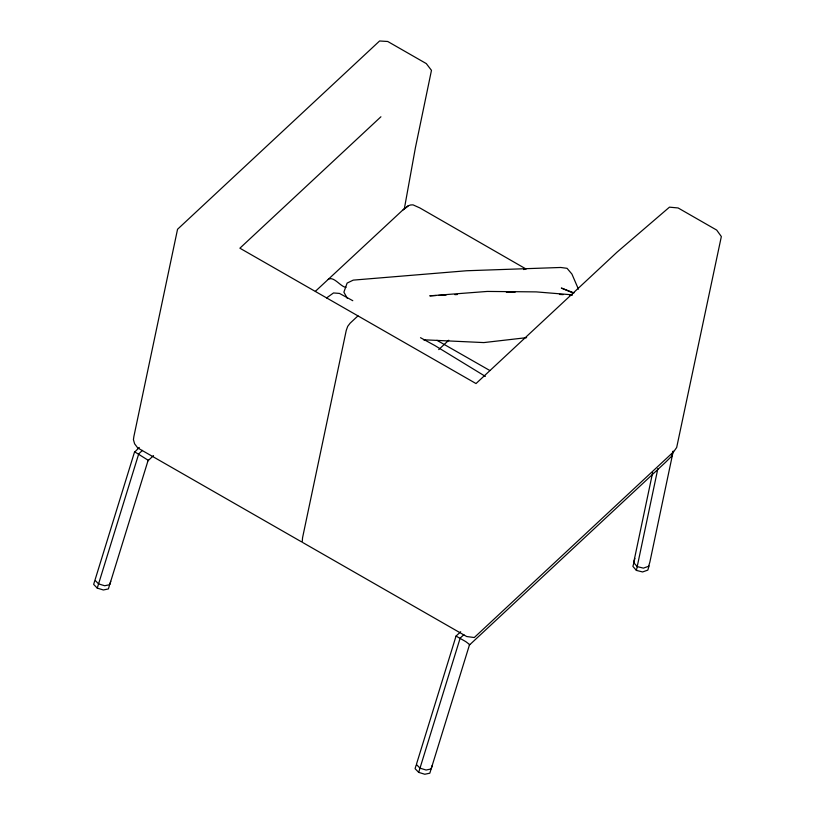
<?xml version="1.0" encoding="UTF-8"?>
<svg xmlns="http://www.w3.org/2000/svg" width="815" height="815" viewBox="0 0 815 815"><rect width="100%" height="100%" fill="white"/><g stroke="black" fill="none" stroke-linecap="round" stroke-linejoin="round"><path stroke-width="1.22" d="M302.202 542.23L302.559 537.737L346.243 330.432L347.699 326.357L350.144 323.158L357.958 315.884M404.311 208.966L415.395 147.79L431.471 70.355L426.306 63.601L387.726 41.483L379.586 40.984L177.548 229.27L133.864 436.585L133.436 439.672L134.597 443.778L137.725 447.934L301.377 541.761M673.21 451.327L649.861 562.116L648.638 566.282L643.402 568.136L637.208 566.598L633.683 562.574L652.652 472.557M649.056 565.926L647.843 570.093L642.597 571.947L636.403 570.408L657.878 468.523M673.088 451.194L671.886 455.993L665.743 462.095L469.379 645.083L469.583 644.512L465.773 641.629L456.054 636.057L416.394 764.45L419.99 768.148L426.102 770.022L431.135 768.973L469.583 644.512M633.683 562.574L634.905 558.407M634.101 562.218L632.888 566.374L636.403 570.408M94.662 581.054L93.654 584.416L97.26 588.114L103.362 589.979L108.395 588.929L109.404 585.567M139.273 447.455L134.414 452.366L94.958 580.188L98.564 583.886L104.677 585.751L109.699 584.701L110.708 581.34M416.088 765.326L415.079 768.677L418.686 772.375L424.798 774.25L429.831 773.201L430.84 769.839M431.135 768.973L432.144 765.611M97.26 588.114L138.733 453.863L142.442 450.4M109.699 584.701L148.157 460.241L134.628 451.795M418.686 772.375L460.159 638.125L463.878 634.671M148.157 460.241L147.943 460.821L153.526 455.616M448.79 340.212L438.725 349.594M380.921 116.779L239.895 248.198L476.021 383.559L617.047 252.151L669.461 207.163L678.111 207.957L716.68 230.075L721.346 236.544L676.684 447.455L673.801 451.602L474.279 637.534L466.679 636.525L303.027 542.698M315.405 291.301L402.702 210.127L408.437 205.686L410.668 204.962L413.042 204.871L419.807 207.907L526.144 269.072M456.054 636.057L460.699 631.727M403.068 209.893L408.437 205.686M326.601 297.923L333.498 292.952L339.478 293.42L352.793 300.704M328.262 279.321C333.824 275.776 340.843 287.175 346.039 287.318M523.75 269.571L525.441 268.583M526.612 337.654L483.815 342.585L423.494 339.774M436.066 295.529L429.79 295.835L487.288 291.434L536.219 291.892L572.252 294.836M438.572 295.417L446.111 295.061M454.892 294.643L457.398 294.521M506.339 292.198L515.151 292.147M559.447 294.439L563.236 294.633M569.563 294.959L572.099 295.091M574.035 292.901L561.341 288.052L572.619 292.84M420.499 337.695L434.925 345.58L485.383 376.398M489.815 370.499L436.952 340.313M347.312 298.341L343.889 292.157L347.109 283.1L353.221 280.126L466.557 270.753L560.72 267.473L567.057 268.318L571.926 274.074L578.436 289.172"/></g></svg>
